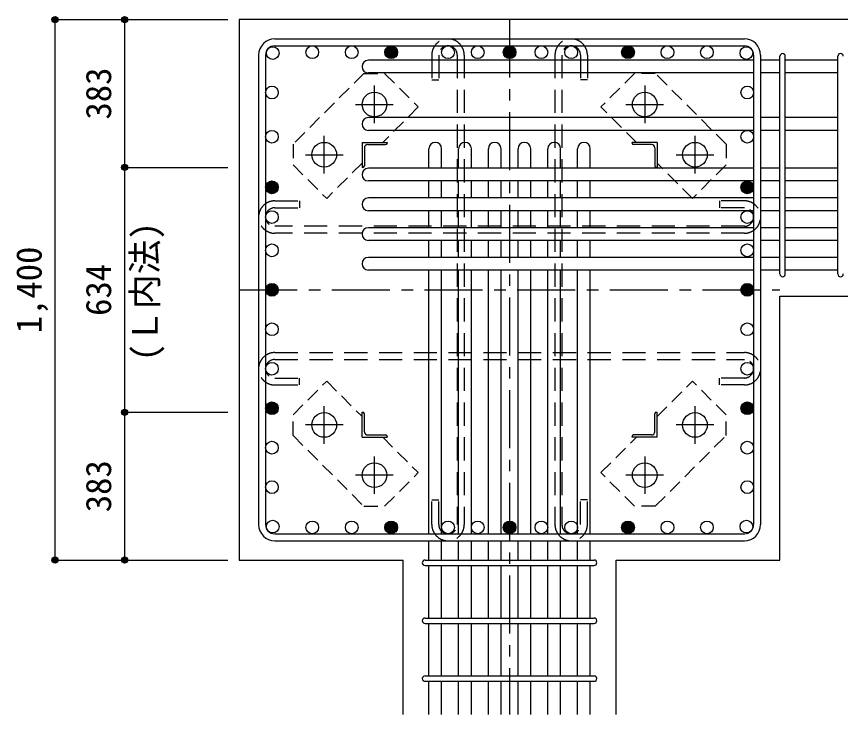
# Model space of a CAD drawing. Units: millimetres at full size, sheet at 1:30. Extents: x -5973 to 5954, y -4195 to 4201.
# Drawn here: x -725 to 1409, y 1423 to 3231 of the extents above; entities that cross this region are included whole.
import ezdxf
from ezdxf.enums import TextEntityAlignment as Align

# ---------------------------------------------------------------- set-up
doc = ezdxf.new("R2010")
doc.units = ezdxf.units.MM
doc.header["$LTSCALE"] = 30
doc.header["$PDMODE"] = 32
doc.header["$PDSIZE"] = 15
for name, pattern in [('CHAIN1', [8, 5, -1, 1, -1]), ('DASHED1', [1.8, 1.2, -0.6]), ('DASHED2', [3, 2, -1])]:
    doc.linetypes.add(name, pattern=pattern)
for name, color, linetype in [('0-1_躯体線', 2, 'Continuous'), ('0-2_アンカー、アングル', 4, 'CHAIN1'), ('0-3_立上り筋', 4, 'Continuous'), ('0-4_フープ筋', 7, 'Continuous'), ('0-5_基礎梁筋', 7, 'Continuous'), ('0-6_スタラップ筋', 7, 'Continuous'), ('0-9_プレート', 4, 'DASHED1'), ('0-A', 4, 'Continuous'), ('0-C', 7, 'DASHED2'), ('0-D_寸法', 4, 'Continuous')]:
    doc.layers.add(name, color=color, linetype=linetype)
doc.styles.add('ＭＳ ゴシック', font='')
doc.styles.get('ＭＳ ゴシック').set_extended_font_data('MS Gothic')

msp = doc.modelspace()

# ---------------------------------------------------------------- linework, layer by layer
at = {"layer": '0-1_躯体線'}
for p, q in [((1652.44, 3223.3), (-147.56, 3223.3)), ((-147.56, 3223.3), (-147.56, 1823.3)), ((1252.44, 2507.3), (1652.44, 2507.3)), ((1252.44, 1823.3), (1252.44, 2507.3)), ((-147.56, 1823.3), (276.44, 1823.3)), ((276.44, 1423.3), (276.44, 1823.3))]:
    msp.add_line(p, q, dxfattribs=at)
msp.add_lwpolyline([(828.44, 1423.3), (828.44, 1823.3), (1252.44, 1823.3)], dxfattribs=at)
at = {"layer": '0-2_アンカー、アングル'}
for p, q in [((202.44, 2954.6), (202.44, 3052.1)), ((902.44, 3052.1), (902.44, 2954.6)), ((153.64, 3003.3), (251.14, 3003.3)), ((853.74, 3003.3), (951.24, 3003.3)), ((72.44, 2824.6), (72.44, 2922.1)), ((1032.44, 2922.1), (1032.44, 2824.6)), ((23.64, 2873.3), (121.14, 2873.3)), ((983.74, 2873.3), (1081.24, 2873.3)), ((72.44, 2124.5), (72.44, 2222)), ((1032.44, 2222), (1032.44, 2124.5)), ((121.14, 2173.3), (23.64, 2173.3)), ((1081.24, 2173.3), (983.74, 2173.3)), ((202.44, 1994.5), (202.44, 2092)), ((902.44, 2092), (902.44, 1994.5)), ((251.14, 2043.3), (153.64, 2043.3)), ((951.24, 2043.3), (853.74, 2043.3))]:
    msp.add_line(p, q, dxfattribs=at)
at = {"layer": '0-2_アンカー、アングル', "color": 3, "linetype": 'Continuous'}
for centre in [(202.44, 3003.3), (902.44, 3003.3), (72.44, 2873.3), (1032.44, 2873.3), (72.44, 2173.3), (1032.44, 2173.3), (202.44, 2043.3), (902.44, 2043.3)]:
    msp.add_circle(centre, 32, dxfattribs=at)
at = {"layer": '0-3_立上り筋', "color": 3}
for centre in [(-60.87, 3136.6), (41.35, 3138.8), (143.57, 3138.8), (245.78, 3138.8), (392.94, 3138.8), (469.94, 3138.8), (552.44, 3138.8), (634.94, 3138.8), (711.94, 3138.8), (859.09, 3138.8), (961.31, 3138.8), (1063.52, 3138.8), (1165.74, 3136.6), (-63.06, 3034.39), (1167.94, 3034.39), (-63.06, 2919.8), (1167.94, 2919.8), (-63.06, 2788.8), (1167.94, 2788.8), (-63.06, 2711.8), (1167.94, 2711.8), (-63.06, 2625.52), (1167.94, 2625.52), (-63.06, 2523.3), (1167.94, 2523.3), (-63.06, 2421.08), (1167.94, 2421.08), (-63.06, 2318.86), (1167.94, 2318.86), (-63.06, 2216.65), (1167.94, 2216.65), (-63.06, 2114.43), (1167.94, 2114.43), (-63.06, 2012.21), (1167.94, 2012.21), (-60.87, 1910), (41.35, 1907.8), (143.57, 1907.8), (245.78, 1907.8), (392.94, 1907.8), (469.94, 1907.8), (552.44, 1907.8), (634.94, 1907.8), (711.94, 1907.8), (859.09, 1907.8), (961.31, 1907.8), (1063.52, 1907.8), (1165.74, 1910)]:
    msp.add_circle(centre, 16.5, dxfattribs=at)
at = {"layer": '0-3_立上り筋'}
for centre, radius in [((245.78, 3138.8), 14.85), ((245.78, 3138.8), 13.2), ((245.78, 3138.8), 11.55), ((245.78, 3138.8), 9.9), ((245.78, 3138.8), 8.25), ((245.78, 3138.8), 6.6), ((245.78, 3138.8), 4.95), ((245.78, 3138.8), 3.3), ((245.78, 3138.8), 1.65), ((552.44, 3138.8), 14.85), ((552.44, 3138.8), 13.2), ((552.44, 3138.8), 11.55), ((552.44, 3138.8), 9.9), ((552.44, 3138.8), 8.25), ((552.44, 3138.8), 6.6), ((552.44, 3138.8), 4.95), ((552.44, 3138.8), 3.3), ((552.44, 3138.8), 1.65), ((859.09, 3138.8), 14.85), ((859.09, 3138.8), 13.2), ((859.09, 3138.8), 11.55), ((859.09, 3138.8), 9.9), ((859.09, 3138.8), 8.25), ((859.09, 3138.8), 6.6), ((859.09, 3138.8), 4.95), ((859.09, 3138.8), 3.3), ((859.09, 3138.8), 1.65), ((-63.06, 2788.8), 14.85), ((-63.06, 2788.8), 13.2), ((-63.06, 2788.8), 11.55), ((-63.06, 2788.8), 9.9), ((-63.06, 2788.8), 8.25), ((1167.94, 2788.8), 14.85), ((1167.94, 2788.8), 13.2), ((1167.94, 2788.8), 11.55), ((1167.94, 2788.8), 9.9), ((1167.94, 2788.8), 8.25), ((-63.06, 2788.8), 6.6), ((-63.06, 2788.8), 4.95), ((-63.06, 2788.8), 3.3), ((-63.06, 2788.8), 1.65), ((1167.94, 2788.8), 6.6), ((1167.94, 2788.8), 4.95), ((1167.94, 2788.8), 3.3), ((1167.94, 2788.8), 1.65), ((-63.06, 2523.3), 14.85), ((-63.06, 2523.3), 13.2), ((-63.06, 2523.3), 11.55), ((-63.06, 2523.3), 9.9), ((-63.06, 2523.3), 8.25), ((-63.06, 2523.3), 6.6), ((-63.06, 2523.3), 4.95), ((-63.06, 2523.3), 3.3), ((-63.06, 2523.3), 1.65), ((1167.94, 2523.3), 14.85), ((1167.94, 2523.3), 13.2), ((1167.94, 2523.3), 11.55), ((1167.94, 2523.3), 9.9), ((1167.94, 2523.3), 8.25), ((1167.94, 2523.3), 6.6), ((1167.94, 2523.3), 4.95), ((1167.94, 2523.3), 3.3), ((1167.94, 2523.3), 1.65), ((-63.06, 2216.65), 14.85), ((-63.06, 2216.65), 13.2), ((-63.06, 2216.65), 11.55), ((-63.06, 2216.65), 9.9), ((-63.06, 2216.65), 8.25), ((-63.06, 2216.65), 6.6), ((-63.06, 2216.65), 4.95), ((-63.06, 2216.65), 3.3), ((1167.94, 2216.65), 14.85), ((1167.94, 2216.65), 13.2), ((1167.94, 2216.65), 11.55), ((1167.94, 2216.65), 9.9), ((1167.94, 2216.65), 8.25), ((1167.94, 2216.65), 6.6), ((1167.94, 2216.65), 4.95), ((1167.94, 2216.65), 3.3), ((-63.06, 2216.65), 1.65), ((1167.94, 2216.65), 1.65), ((245.78, 1907.8), 14.85), ((245.78, 1907.8), 13.2), ((552.44, 1907.8), 14.85), ((552.44, 1907.8), 13.2), ((859.09, 1907.8), 14.85), ((859.09, 1907.8), 13.2), ((245.78, 1907.8), 11.55), ((245.78, 1907.8), 9.9), ((245.78, 1907.8), 8.25), ((245.78, 1907.8), 6.6), ((245.78, 1907.8), 4.95), ((245.78, 1907.8), 3.3), ((245.78, 1907.8), 1.65), ((552.44, 1907.8), 11.55), ((552.44, 1907.8), 9.9), ((552.44, 1907.8), 8.25), ((552.44, 1907.8), 6.6), ((552.44, 1907.8), 4.95), ((552.44, 1907.8), 3.3), ((552.44, 1907.8), 1.65), ((859.09, 1907.8), 11.55), ((859.09, 1907.8), 9.9), ((859.09, 1907.8), 8.25), ((859.09, 1907.8), 6.6), ((859.09, 1907.8), 4.95), ((859.09, 1907.8), 3.3), ((859.09, 1907.8), 1.65)]:
    msp.add_circle(centre, radius, dxfattribs=at)
at = {"layer": '0-4_フープ筋'}
for p, q in [((-55.56, 3173.3), (1160.44, 3173.3)), ((-55.56, 3155.3), (1160.44, 3155.3)), ((-97.56, 3131.3), (-97.56, 1915.3)), ((-79.56, 3131.3), (-79.56, 1915.3)), ((1184.44, 3131.3), (1184.44, 1915.3)), ((1202.44, 3131.3), (1202.44, 1915.3)), ((-55.56, 1891.3), (1160.44, 1891.3)), ((-55.56, 1873.3), (1160.44, 1873.3))]:
    msp.add_line(p, q, dxfattribs=at)
for centre, radius, start, end in [((-55.56, 3131.3), 42, 90, 180), ((1160.44, 3131.3), 42, 0, 90), ((-55.56, 3131.3), 24, 90, 180), ((1160.44, 3131.3), 24, 0, 90), ((-55.56, 1915.3), 42, 180, 270), ((-55.56, 1915.3), 24, 180, 270), ((1160.44, 1915.3), 42, 270, 0), ((1160.44, 1915.3), 24, 270, 0)]:
    msp.add_arc(centre, radius, start, end, dxfattribs=at)
at = {"layer": '0-5_基礎梁筋'}
for p, q in [((1184.44, 3118.1), (186.94, 3118.1)), ((1252.44, 3118.1), (1202.44, 3118.1)), ((1402.44, 3118.1), (1266.44, 3118.1)), ((1184.44, 3085.1), (186.94, 3085.1)), ((1252.44, 3085.1), (1202.44, 3085.1)), ((1402.44, 3085.1), (1266.44, 3085.1)), ((1184.44, 2969.3), (186.94, 2969.3)), ((1252.44, 2969.3), (1202.44, 2969.3)), ((1402.44, 2969.3), (1266.44, 2969.3)), ((1184.44, 2936.3), (186.94, 2936.3)), ((1252.44, 2936.3), (1202.44, 2936.3)), ((1402.44, 2936.3), (1266.44, 2936.3)), ((343.44, 2838.3), (343.44, 2888.8)), ((376.44, 2838.3), (376.44, 2888.8)), ((420.44, 2838.3), (420.44, 2888.8)), ((453.44, 2838.3), (453.44, 2888.8)), ((497.44, 2838.3), (497.44, 2888.8)), ((530.44, 2838.3), (530.44, 2888.8)), ((574.44, 2838.3), (574.44, 2888.8)), ((607.44, 2838.3), (607.44, 2888.8)), ((651.44, 2838.3), (651.44, 2888.8)), ((684.44, 2838.3), (684.44, 2888.8)), ((728.44, 2838.3), (728.44, 2888.8)), ((761.44, 2838.3), (761.44, 2888.8)), ((1184.44, 2838.3), (186.94, 2838.3)), ((1252.44, 2838.3), (1202.44, 2838.3)), ((1402.44, 2838.3), (1266.44, 2838.3)), ((1184.44, 2805.3), (186.94, 2805.3)), ((343.44, 2761.3), (343.44, 2805.3)), ((376.44, 2761.3), (376.44, 2805.3)), ((420.44, 2761.3), (420.44, 2805.3)), ((453.44, 2761.3), (453.44, 2805.3)), ((497.44, 2761.3), (497.44, 2805.3)), ((530.44, 2761.3), (530.44, 2805.3)), ((574.44, 2761.3), (574.44, 2805.3)), ((607.44, 2761.3), (607.44, 2805.3)), ((651.44, 2761.3), (651.44, 2805.3)), ((684.44, 2761.3), (684.44, 2805.3)), ((728.44, 2761.3), (728.44, 2805.3)), ((761.44, 2761.3), (761.44, 2805.3)), ((1252.44, 2805.3), (1202.44, 2805.3)), ((1402.44, 2805.3), (1266.44, 2805.3)), ((1184.44, 2761.3), (186.94, 2761.3)), ((1252.44, 2761.3), (1202.44, 2761.3)), ((1402.44, 2761.3), (1266.44, 2761.3)), ((1184.44, 2728.3), (186.94, 2728.3)), ((343.44, 2684.3), (343.44, 2728.3)), ((376.44, 2684.3), (376.44, 2728.3)), ((420.44, 2684.3), (420.44, 2728.3)), ((453.44, 2684.3), (453.44, 2728.3)), ((497.44, 2684.3), (497.44, 2728.3)), ((530.44, 2684.3), (530.44, 2728.3)), ((574.44, 2684.3), (574.44, 2728.3)), ((607.44, 2684.3), (607.44, 2728.3)), ((651.44, 2684.3), (651.44, 2728.3)), ((684.44, 2684.3), (684.44, 2728.3)), ((728.44, 2684.3), (728.44, 2728.3)), ((761.44, 2684.3), (761.44, 2728.3)), ((1252.44, 2728.3), (1202.44, 2728.3)), ((1402.44, 2728.3), (1266.44, 2728.3)), ((1184.44, 2684.3), (186.94, 2684.3)), ((1252.44, 2684.3), (1202.44, 2684.3)), ((1402.44, 2684.3), (1266.44, 2684.3)), ((1184.44, 2651.3), (186.94, 2651.3)), ((343.44, 2607.3), (343.44, 2651.3)), ((376.44, 2607.3), (376.44, 2651.3)), ((420.44, 2607.3), (420.44, 2651.3)), ((453.44, 2607.3), (453.44, 2651.3)), ((497.44, 2607.3), (497.44, 2651.3)), ((530.44, 2607.3), (530.44, 2651.3)), ((574.44, 2607.3), (574.44, 2651.3)), ((607.44, 2607.3), (607.44, 2651.3)), ((651.44, 2607.3), (651.44, 2651.3)), ((684.44, 2607.3), (684.44, 2651.3)), ((728.44, 2607.3), (728.44, 2651.3)), ((761.44, 2607.3), (761.44, 2651.3)), ((1252.44, 2651.3), (1202.44, 2651.3)), ((1402.44, 2651.3), (1266.44, 2651.3)), ((1184.44, 2607.3), (186.94, 2607.3)), ((1252.44, 2607.3), (1202.44, 2607.3)), ((1402.44, 2607.3), (1266.44, 2607.3)), ((1184.44, 2574.3), (186.94, 2574.3)), ((343.44, 1891.3), (343.44, 2574.3)), ((376.44, 1891.3), (376.44, 2574.3)), ((420.44, 1891.3), (420.44, 2574.3)), ((453.44, 1891.3), (453.44, 2574.3)), ((497.44, 1891.3), (497.44, 2574.3)), ((530.44, 1891.3), (530.44, 2574.3)), ((574.44, 1891.3), (574.44, 2574.3)), ((607.44, 1891.3), (607.44, 2574.3)), ((651.44, 1891.3), (651.44, 2574.3)), ((684.44, 1891.3), (684.44, 2574.3)), ((728.44, 1891.3), (728.44, 2574.3)), ((761.44, 1891.3), (761.44, 2574.3)), ((1252.44, 2574.3), (1202.44, 2574.3)), ((1402.44, 2574.3), (1266.44, 2574.3)), ((343.44, 1823.3), (343.44, 1873.3)), ((376.44, 1823.3), (376.44, 1873.3)), ((420.44, 1823.3), (420.44, 1873.3)), ((453.44, 1823.3), (453.44, 1873.3)), ((497.44, 1823.3), (497.44, 1873.3)), ((530.44, 1823.3), (530.44, 1873.3)), ((574.44, 1823.3), (574.44, 1873.3)), ((607.44, 1823.3), (607.44, 1873.3)), ((651.44, 1823.3), (651.44, 1873.3)), ((684.44, 1823.3), (684.44, 1873.3)), ((728.44, 1823.3), (728.44, 1873.3)), ((761.44, 1823.3), (761.44, 1873.3)), ((343.44, 1673.3), (343.44, 1809.3)), ((376.44, 1673.3), (376.44, 1809.3)), ((420.44, 1673.3), (420.44, 1809.3)), ((453.44, 1673.3), (453.44, 1809.3)), ((497.44, 1673.3), (497.44, 1809.3)), ((530.44, 1673.3), (530.44, 1809.3)), ((574.44, 1673.3), (574.44, 1809.3)), ((607.44, 1673.3), (607.44, 1809.3)), ((651.44, 1673.3), (651.44, 1809.3)), ((684.44, 1673.3), (684.44, 1809.3)), ((728.44, 1673.3), (728.44, 1809.3)), ((761.44, 1673.3), (761.44, 1809.3)), ((343.44, 1523.3), (343.44, 1659.3)), ((376.44, 1523.3), (376.44, 1659.3)), ((420.44, 1523.3), (420.44, 1659.3)), ((453.44, 1523.3), (453.44, 1659.3)), ((497.44, 1523.3), (497.44, 1659.3)), ((530.44, 1523.3), (530.44, 1659.3)), ((574.44, 1523.3), (574.44, 1659.3)), ((607.44, 1523.3), (607.44, 1659.3)), ((651.44, 1523.3), (651.44, 1659.3)), ((684.44, 1523.3), (684.44, 1659.3)), ((728.44, 1523.3), (728.44, 1659.3)), ((761.44, 1523.3), (761.44, 1659.3)), ((343.44, 1423.3), (343.44, 1509.3)), ((376.44, 1423.3), (376.44, 1509.3)), ((420.44, 1423.3), (420.44, 1509.3)), ((453.44, 1423.3), (453.44, 1509.3)), ((497.44, 1423.3), (497.44, 1509.3)), ((530.44, 1423.3), (530.44, 1509.3)), ((574.44, 1423.3), (574.44, 1509.3)), ((607.44, 1423.3), (607.44, 1509.3)), ((651.44, 1423.3), (651.44, 1509.3)), ((684.44, 1423.3), (684.44, 1509.3)), ((728.44, 1423.3), (728.44, 1509.3)), ((761.44, 1423.3), (761.44, 1509.3))]:
    msp.add_line(p, q, dxfattribs=at)
for centre, start, end in [((186.94, 3101.6), 90, 270), ((186.94, 2952.8), 90, 270), ((359.94, 2888.8), 0, 180), ((436.94, 2888.8), 0, 180), ((513.94, 2888.8), 0, 180), ((590.94, 2888.8), 0, 180), ((667.94, 2888.8), 0, 180), ((744.94, 2888.8), 0, 180), ((186.94, 2821.8), 90, 270), ((186.94, 2744.8), 90, 270), ((186.94, 2667.8), 90, 270), ((186.94, 2590.8), 90, 270)]:
    msp.add_arc(centre, 16.5, start, end, dxfattribs=at)
at = {"layer": '0-6_スタラップ筋'}
for p, q in [((1252.44, 2564.3), (1252.44, 3128.1)), ((1266.44, 2564.3), (1266.44, 3128.1)), ((1402.44, 2564.3), (1402.44, 3128.1)), ((333.44, 1823.3), (771.44, 1823.3)), ((333.44, 1809.3), (771.44, 1809.3)), ((333.44, 1673.3), (771.44, 1673.3)), ((333.44, 1659.3), (771.44, 1659.3)), ((333.44, 1523.3), (771.44, 1523.3)), ((333.44, 1509.3), (771.44, 1509.3))]:
    msp.add_line(p, q, dxfattribs=at)
for centre, start, end in [((1259.44, 3128.1), 0, 180), ((1259.44, 3128.1), 0, 180), ((1259.44, 3128.1), 0, 180), ((1259.44, 3128.1), 0, 180), ((1409.44, 3128.1), 0, 180), ((1259.44, 2564.3), 180, 0), ((1259.44, 2564.3), 180, 0), ((1259.44, 2564.3), 180, 0), ((1259.44, 2564.3), 180, 0), ((1409.44, 2564.3), 180, 0), ((333.44, 1816.3), 90, 270), ((771.44, 1816.3), 270, 90), ((333.44, 1666.3), 90, 270), ((771.44, 1666.3), 270, 90), ((333.44, 1516.3), 90, 270), ((771.44, 1516.3), 270, 90)]:
    msp.add_arc(centre, 7, start, end, dxfattribs=at)
at = {"layer": '0-9_プレート'}
for p, q in [((175.03, 3083.84), (-8.11, 2900.7)), ((175.03, 3083.84), (228.77, 3083.84)), ((876.1, 3083.84), (789.13, 2996.87)), ((929.84, 3083.84), (876.1, 3083.84)), ((1112.98, 2900.71), (929.84, 3083.84)), ((880.7, 2905.3), (789.13, 2996.87)), ((-8.11, 2900.7), (-8.11, 2846.96)), ((1112.98, 2900.71), (1112.98, 2846.96)), ((-8.11, 2846.96), (78.86, 2759.99)), ((170.44, 2851.56), (78.86, 2759.99)), ((934.44, 2195.04), (1026.01, 2286.61)), ((1112.98, 2199.64), (1026.01, 2286.61)), ((-8.11, 2145.89), (-8.11, 2199.63)), ((1112.98, 2145.89), (1112.98, 2199.64)), ((-8.11, 2145.89), (175.03, 1962.75)), ((224.18, 2141.3), (315.75, 2049.73)), ((929.84, 1962.75), (1112.98, 2145.89)), ((228.77, 1962.75), (315.75, 2049.73)), ((175.03, 1962.75), (228.77, 1962.75)), ((929.84, 1962.75), (876.1, 1962.75))]:
    msp.add_line(p, q, dxfattribs=at)
for points in [[(228.77, 3083.84), (315.75, 2996.87), (224.17, 2905.3)], [(1112.98, 2846.96), (1026.01, 2759.99), (934.44, 2851.56)], [(-8.11, 2199.64), (78.87, 2286.61), (170.44, 2195.04)], [(876.1, 1962.75), (789.13, 2049.73), (880.7, 2141.3)]]:
    msp.add_lwpolyline(points, dxfattribs=at)
at = {"layer": '0-A'}
for p, q in [((170.44, 2905.3), (235.44, 2905.3)), ((170.44, 2905.3), (170.44, 2840.3)), ((235.44, 2905.3), (235.44, 2903.3)), ((934.44, 2905.3), (869.44, 2905.3)), ((869.44, 2903.3), (869.44, 2905.3)), ((934.44, 2905.3), (934.44, 2840.3)), ((176.44, 2890.8), (176.44, 2844.3)), ((184.94, 2899.3), (231.44, 2899.3)), ((919.94, 2899.3), (873.44, 2899.3)), ((928.44, 2890.8), (928.44, 2844.3)), ((172.44, 2840.3), (170.44, 2840.3)), ((934.44, 2840.3), (932.44, 2840.3)), ((170.44, 2206.3), (172.44, 2206.3)), ((170.44, 2141.3), (170.44, 2206.3)), ((176.44, 2155.8), (176.44, 2202.3)), ((928.44, 2155.8), (928.44, 2202.3)), ((932.44, 2206.3), (934.44, 2206.3)), ((934.44, 2141.3), (934.44, 2206.3)), ((170.44, 2141.3), (235.44, 2141.3)), ((184.94, 2147.3), (231.44, 2147.3)), ((235.44, 2143.3), (235.44, 2141.3)), ((869.44, 2141.3), (869.44, 2143.3)), ((934.44, 2141.3), (869.44, 2141.3)), ((919.94, 2147.3), (873.44, 2147.3))]:
    msp.add_line(p, q, dxfattribs=at)
for centre, radius, start, end in [((231.44, 2903.3), 4, 270, 0), ((873.44, 2903.3), 4, 180, 270), ((184.94, 2890.8), 8.5, 90, 180), ((919.94, 2890.8), 8.5, 0, 90), ((172.44, 2844.3), 4, 270, 0), ((932.44, 2844.3), 4, 180, 270), ((172.44, 2202.3), 4, 0, 90), ((932.44, 2202.3), 4, 90, 180), ((184.94, 2155.8), 8.5, 180, 270), ((919.94, 2155.8), 8.5, 270, 0), ((231.44, 2143.3), 4, 0, 90), ((873.44, 2143.3), 4, 90, 180)]:
    msp.add_arc(centre, radius, start, end, dxfattribs=at)
at = {"layer": '0-C'}
for p, q in [((350.94, 3131.3), (350.94, 3067.3)), ((368.94, 3131.3), (368.94, 3067.3)), ((416.94, 3131.3), (416.94, 1915.3)), ((434.94, 3131.3), (434.94, 1915.3)), ((669.94, 3131.3), (669.94, 1915.3)), ((687.94, 3131.3), (687.94, 1915.3)), ((735.94, 3131.3), (735.94, 3067.3)), ((753.94, 3131.3), (753.94, 3067.3)), ((350.94, 3067.3), (368.94, 3067.3)), ((753.94, 3067.3), (735.94, 3067.3)), ((1096.44, 2753.8), (1096.44, 2735.8)), ((1160.44, 2753.8), (1096.44, 2753.8)), ((-55.56, 2735.8), (8.44, 2735.8)), ((1160.44, 2735.8), (1096.44, 2735.8)), ((1160.44, 2687.8), (-55.56, 2687.8)), ((1160.44, 2669.8), (-55.56, 2669.8)), ((-55.56, 2360.86), (1160.44, 2360.86)), ((-55.56, 2342.86), (1160.44, 2342.86)), ((-55.56, 2294.86), (8.44, 2294.86)), ((8.44, 2276.86), (8.44, 2294.86)), ((1160.44, 2294.86), (1096.44, 2294.86)), ((-55.56, 2276.86), (8.44, 2276.86)), ((350.94, 1979.3), (368.94, 1979.3)), ((350.94, 1915.3), (350.94, 1979.3)), ((368.94, 1915.3), (368.94, 1979.3)), ((735.94, 1915.3), (735.94, 1979.3)), ((753.94, 1979.3), (735.94, 1979.3)), ((753.94, 1915.3), (753.94, 1979.3))]:
    msp.add_line(p, q, dxfattribs=at)
for points in [[(-55.56, 2753.8), (8.44, 2753.8), (8.44, 2735.8)], [(1160.44, 2276.86), (1096.44, 2276.86), (1096.44, 2294.86)]]:
    msp.add_lwpolyline(points, dxfattribs=at)
for centre, radius, start, end in [((392.94, 3131.3), 42, 0, 180), ((711.94, 3131.3), 42, 0, 180), ((392.94, 3131.3), 24, 0, 180), ((711.94, 3131.3), 24, 0, 180), ((-55.56, 2711.8), 42, 90, 270), ((1160.44, 2711.8), 42, 270, 90), ((-55.56, 2711.8), 24, 90, 270), ((1160.44, 2711.8), 24, 270, 90), ((-55.56, 2318.86), 42, 90, 270), ((1160.44, 2318.86), 42, 270, 90), ((-55.56, 2318.86), 24, 90, 270), ((1160.44, 2318.86), 24, 270, 90), ((392.94, 1915.3), 42, 180, 0), ((392.94, 1915.3), 24, 180, 0), ((711.94, 1915.3), 42, 180, 0), ((711.94, 1915.3), 24, 180, 0)]:
    msp.add_arc(centre, radius, start, end, dxfattribs=at)
at = {"layer": '0-D_寸法'}
for p, q in [((-624.6, 1823.3), (-624.6, 3223.3)), ((-624.6, 3223.3), (-444.6, 3223.3)), ((-444.6, 3223.3), (-444.6, 2840.3)), ((-444.6, 3223.3), (-177.56, 3223.3)), ((-444.6, 2840.3), (-177.56, 2840.3)), ((-444.6, 2840.3), (-444.6, 2206.3)), ((-444.6, 2206.3), (-177.56, 2206.3)), ((-444.6, 2206.3), (-444.6, 1823.3)), ((-624.6, 1823.3), (-444.6, 1823.3)), ((-444.6, 1823.3), (-177.56, 1823.3))]:
    msp.add_line(p, q, dxfattribs=at)
at = {"layer": '0-D_寸法', "linetype": 'CHAIN1'}
for p, q in [((552.44, 3223.3), (552.44, 1423.3)), ((-147.56, 2523.3), (1252.44, 2523.3))]:
    msp.add_line(p, q, dxfattribs=at)
at = {"layer": '0-D_寸法'}
for centre, radius in [((-624.6, 3223.3), 8), ((-624.6, 3223.3), 7.2), ((-624.6, 3223.3), 6.4), ((-624.6, 3223.3), 5.6), ((-624.6, 3223.3), 4.8), ((-624.6, 3223.3), 4), ((-624.6, 3223.3), 3.2), ((-624.6, 3223.3), 2.4), ((-624.6, 3223.3), 1.6), ((-624.6, 3223.3), 0.8), ((-444.6, 3223.3), 8), ((-444.6, 3223.3), 7.2), ((-444.6, 3223.3), 6.4), ((-444.6, 3223.3), 5.6), ((-444.6, 3223.3), 4.8), ((-444.6, 3223.3), 4), ((-444.6, 3223.3), 3.2), ((-444.6, 3223.3), 2.4), ((-444.6, 3223.3), 1.6), ((-444.6, 3223.3), 0.8), ((-444.6, 2840.3), 8), ((-444.6, 2840.3), 7.2), ((-444.6, 2840.3), 6.4), ((-444.6, 2840.3), 5.6), ((-444.6, 2840.3), 4.8), ((-444.6, 2840.3), 4), ((-444.6, 2840.3), 3.2), ((-444.6, 2840.3), 2.4), ((-444.6, 2840.3), 1.6), ((-444.6, 2840.3), 0.8), ((-444.6, 2206.3), 8), ((-444.6, 2206.3), 7.2), ((-444.6, 2206.3), 6.4), ((-444.6, 2206.3), 5.6), ((-444.6, 2206.3), 4.8), ((-444.6, 2206.3), 4), ((-444.6, 2206.3), 3.2), ((-444.6, 2206.3), 2.4), ((-444.6, 2206.3), 1.6), ((-444.6, 2206.3), 0.8), ((-624.6, 1823.3), 8), ((-624.6, 1823.3), 7.2), ((-624.6, 1823.3), 6.4), ((-624.6, 1823.3), 5.6), ((-624.6, 1823.3), 4.8), ((-624.6, 1823.3), 4), ((-624.6, 1823.3), 3.2), ((-624.6, 1823.3), 2.4), ((-624.6, 1823.3), 1.6), ((-624.6, 1823.3), 0.8), ((-444.6, 1823.3), 8), ((-444.6, 1823.3), 7.2), ((-444.6, 1823.3), 6.4), ((-444.6, 1823.3), 5.6), ((-444.6, 1823.3), 4.8), ((-444.6, 1823.3), 4), ((-444.6, 1823.3), 3.2), ((-444.6, 1823.3), 2.4), ((-444.6, 1823.3), 1.6), ((-444.6, 1823.3), 0.8)]:
    msp.add_circle(centre, radius, dxfattribs=at)
at = {"layer": '0-D_寸法', "color": 7}
for p in [(-624.6, 3223.3), (-624.6, 3223.3), (-444.6, 3223.3), (-444.6, 3223.3), (-444.6, 2840.3), (-444.6, 2840.3), (-444.6, 2206.3), (-444.6, 2206.3), (-624.6, 1823.3), (-624.6, 1823.3), (-444.6, 1823.3), (-444.6, 1823.3)]:
    msp.add_point(p, dxfattribs=at)

# ---------------------------------------------------------------- texts
at = {"layer": '0-D_寸法', "style": 'ＭＳ ゴシック'}
for s, p in [('383', (-459.6, 2964.3)), ('(Ｌ内法)', (-339.24, 2338.62)), ('1,400', (-639.6, 2410.8)), ('634', (-459.6, 2455.8)), ('383', (-459.6, 1947.3))]:
    msp.add_text(s, height=65.98, rotation=90, dxfattribs=at).set_placement(p, align=Align.BOTTOM_LEFT)

doc.saveas('drawing.dxf')
